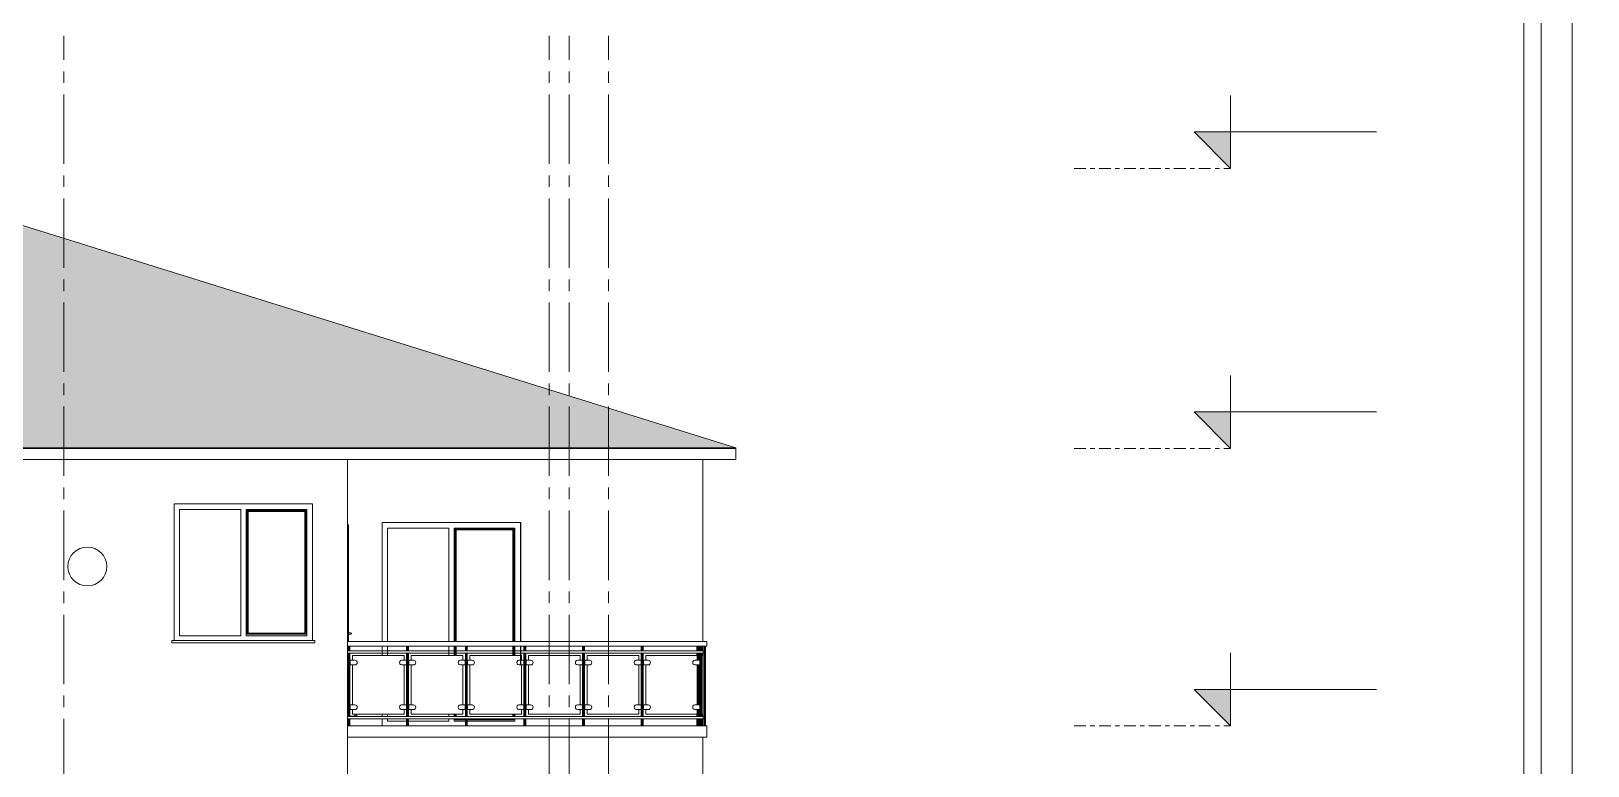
# Model space of a CAD drawing. Header units: millimetres. Extents: x 1373 to 40779, y 1939 to 6439.
# Drawn here: x 28348 to 30032, y 4733 to 5527 of the extents above; entities that cross this region are included whole.
import ezdxf

# ---------------------------------------------------------------- set-up
doc = ezdxf.new("R2010")
doc.units = ezdxf.units.MM
doc.linetypes.add('Centre', pattern=[1.34939, 0.635, -0.23813, 0.23813, -0.23813])
doc.linetypes.add('IMPORT-CENTER2', pattern=[112.5, 75, -12.5, 12.5, -12.5])
for name, color, linetype, lineweight in [('A-ANNO-DIMS', 211, 'Continuous', 18), ('A-DETL', 6, 'Continuous', 30), ('A-DOOR', 31, 'Continuous', 18), ('A-DOOR-FRAM', 31, 'Continuous', 18), ('A-FLOR', 192, 'Continuous', 30), ('A-FLOR-HRAL', 11, 'Continuous', 18), ('A-FLOR-LEVL', 51, 'Continuous', 18), ('A-GLAZ', 151, 'Continuous', 18), ('A-ROOF', 132, 'Continuous', 18), ('A-ROOF-PATT', 132, 'Continuous', 18), ('A-WALL', 20, 'Continuous', 9), ('HESAPLAMALAR', 2, 'Continuous', 30), ('S-GRID', 252, 'IMPORT-CENTER2', 5)]:
    doc.layers.add(name, color=color, linetype=linetype, lineweight=lineweight)
doc.layers.add('Çember', color=7, linetype='Continuous')

# ---------------------------------------------------------------- blocks, each defined once
blk = doc.blocks.new('RFFRFR')
at = {"layer": 'A-FLOR-LEVL'}
for points in [[(27079, -1469.4), (27079, -1508.9), (27039.6, -1469.4)], [(27079, -1772.2), (27079, -1811.7), (27039.6, -1772.2)], [(27079, -2072.2), (27079, -2111.7), (27039.6, -2072.2)]]:
    blk.add_hatch(color=256, dxfattribs=at).paths.add_polyline_path(points)
for p, q in [((27079, -1508.9), (27079, -1430)), ((27039.6, -1469.4), (27079, -1508.9)), ((27039.6, -1469.4), (27237, -1469.4)), ((27079, -1811.7), (27079, -1732.7)), ((27039.6, -1772.2), (27079, -1811.7)), ((27039.6, -1772.2), (27237, -1772.2)), ((27079, -2111.7), (27079, -2032.7)), ((27039.6, -2072.2), (27079, -2111.7)), ((27039.6, -2072.2), (27237, -2072.2))]:
    blk.add_line(p, q, dxfattribs=at)
at = {"layer": 'A-FLOR-LEVL', "linetype": 'Centre', "ltscale": 20}
for p, q in [((26909.9, -1508.9), (27079, -1508.9)), ((26909.9, -1811.7), (27079, -1811.7)), ((26909.9, -2111.7), (27079, -2111.7))]:
    blk.add_line(p, q, dxfattribs=at)
blk = doc.blocks.new('IJJJ')
at = {"layer": 'A-GLAZ'}
for p, q in [((28733.7, 4867.2), (28733.7, 4989.8)), ((28733.7, 4989.8), (28800.1, 4989.8)), ((28800.1, 4867.2), (28800.1, 4989.8)), ((28800.1, 4989.8), (28800.1, 4867.2)), ((28805.9, 4867.2), (28805.9, 4989.8)), ((28805.9, 4989.8), (28871.6, 4989.8)), ((28807, 4988.8), (28807, 4867.2)), ((28807, 4988.8), (28870.5, 4988.8)), ((28808, 4987.8), (28807, 4988.8)), ((28808, 4867.2), (28808, 4987.8)), ((28808, 4987.8), (28869.4, 4987.8)), ((28870.5, 4988.8), (28869.4, 4987.8)), ((28869.4, 4987.8), (28869.4, 4867.2)), ((28869.4, 4987.8), (28869.4, 4867.2)), ((28870.5, 4867.2), (28870.5, 4988.8)), ((28871.5, 4867.2), (28871.5, 4989.8)), ((28871.6, 4989.8), (28871.6, 4867.2)), ((28877.6, 4867.2), (28877.6, 4995.8)), ((28733.7, 4852), (28733.7, 4862.1)), ((28800.1, 4852), (28800.1, 4862.1)), ((28800.1, 4862.1), (28800.1, 4852)), ((28805.9, 4852), (28805.9, 4862.1)), ((28807, 4862.1), (28807, 4852)), ((28808, 4852), (28808, 4862.1)), ((28869.4, 4862.1), (28869.4, 4852)), ((28869.4, 4862.1), (28869.4, 4852)), ((28870.5, 4852), (28870.5, 4862.1)), ((28871.5, 4852), (28871.5, 4862.1)), ((28871.6, 4862.1), (28871.6, 4852)), ((28877.6, 4841.8), (28877.6, 4862.1)), ((28733.7, 4785.9), (28733.7, 4788.5)), ((28733.7, 4780.8), (28733.7, 4783.4)), ((28800.1, 4785.9), (28800.1, 4788.5)), ((28800.1, 4788.5), (28800.1, 4785.9)), ((28800.1, 4780.8), (28800.1, 4783.4)), ((28800.1, 4783.4), (28800.1, 4780.8)), ((28805.9, 4785.9), (28805.9, 4788.5)), ((28805.9, 4780.8), (28805.9, 4783.4)), ((28807, 4788.5), (28807, 4785.9)), ((28807, 4782.5), (28808, 4783.6)), ((28807, 4783.4), (28807, 4782.5)), ((28807, 4782.5), (28817.9, 4782.5)), ((28808, 4785.9), (28808, 4788.5)), ((28869.4, 4783.6), (28808, 4783.6)), ((28819.8, 4782.5), (28870.5, 4782.5)), ((28869.4, 4788.5), (28869.4, 4785.9)), ((28869.4, 4788.5), (28869.4, 4785.9)), ((28870.5, 4782.5), (28869.4, 4783.6)), ((28870.5, 4785.9), (28870.5, 4788.5)), ((28870.5, 4782.5), (28870.5, 4783.4)), ((28871.5, 4785.9), (28871.5, 4788.5)), ((28871.5, 4780.8), (28871.5, 4783.4)), ((28871.6, 4788.5), (28871.6, 4785.9)), ((28871.6, 4783.4), (28871.6, 4780.8)), ((28800.1, 4780.8), (28733.7, 4780.8)), ((28817.9, 4780.8), (28805.9, 4780.8)), ((28871.6, 4780.8), (28819.8, 4780.8))]:
    blk.add_line(p, q, dxfattribs=at)
at = {"layer": 'A-WALL'}
for p, q in [((28727.9, 4995.8), (28877.8, 4995.8)), ((28727.9, 4867.2), (28727.9, 4995.8)), ((28877.8, 4995.8), (28877.8, 4867.2)), ((28727.9, 4852), (28727.9, 4862.1)), ((28877.8, 4862.1), (28877.8, 4841.8)), ((28727.9, 4785.9), (28727.9, 4788.5)), ((28727.9, 4775.8), (28727.9, 4783.4))]:
    blk.add_line(p, q, dxfattribs=at)

msp = doc.modelspace()

# ---------------------------------------------------------------- hatches: boundary and pattern name
at = {"layer": 'A-ROOF-PATT'}
h = msp.add_hatch(dxfattribs=at)
h.set_pattern_fill('FP_78', color=256, style=0, pattern_type=2)
h.set_pattern_definition([(0, (28490.086, 5355.919), (63.448, 9.419), [15.226, -12.688, 17.763, -7.613, -32.989]), (0, (28490.086, 5355.919), (63.448, 9.419), [-53.29, 22.838, -10.15]), (0, (28505.259, 5356.311), (63.448, 9.419), [12.688, -48.214, 10.15, -15.226]), (0, (28535.842, 5355.33), (63.448, 9.419), [7.613, -78.666]), (97.621, (28490.086, 5355.919), (-22.82974, 9.41852), [9.107, -28.904]), (97.621, (28505.312, 5355.919), (-22.82974, 9.41852), [8.909, -29.102]), (97.621, (28518, 5355.919), (-22.82974, 9.41852), [8.315, -29.696]), (97.621, (28535.842, 5355.33), (-22.82974, 9.41852), [9.107, -28.904]), (97.621, (28543.455, 5355.33), (-22.82974, 9.41852), [9.107, -28.904]), (97.621, (28566.214, 5355.919), (-22.82974, 9.41852), [8.711, -29.3])])
h.paths.add_polyline_path([(29110.3, 5076.4), (28140.7, 5378.6), (27210.7, 5076.4), (29079.3, 5076.4)])

# ---------------------------------------------------------------- linework, layer by layer
at = {"layer": 'A-ANNO-DIMS', "lineweight": 18, "ltscale": 2}
for points in [[(26631.3, 1938.6), (30015, 1938.6), (30015, 6438.6), (26631.3, 6438.6)], [(30015, 1938.6), (33398.7, 1938.6), (33398.7, 6438.6), (30015, 6438.6)], [(26665.1, 1972.4), (29981.3, 1969.9), (29981.3, 6402.4), (26665.1, 6404.9)], [(26683.8, 1991.1), (29962.5, 1988.7), (29962.5, 6383.7), (26683.8, 6386.1)]]:
    msp.add_lwpolyline(points, close=True, dxfattribs=at)
at = {"layer": 'A-DOOR'}
for p, q in [((28691.6, 4875.8), (28691.6, 4877)), ((28693.1, 4876.5), (28691.6, 4876.5)), ((28691.6, 4874.5), (28691.6, 4875.8)), ((28691.6, 4875.1), (28693.1, 4875.1)), ((28693.2, 4876.5), (28693.1, 4876.5)), ((28693.1, 4876.5), (28693.1, 4876.5)), ((28693.1, 4876.5), (28693.1, 4876.5)), ((28693.1, 4876.5), (28693.1, 4876.5)), ((28693.1, 4875.1), (28693.1, 4875.1)), ((28693.1, 4875.1), (28693.1, 4875.1)), ((28693.1, 4875.1), (28693.2, 4875.1)), ((28693.3, 4876.5), (28693.2, 4876.5)), ((28693.2, 4876.5), (28693.2, 4876.5)), ((28693.2, 4875.1), (28693.2, 4875.1)), ((28693.2, 4875.1), (28693.3, 4875.1)), ((28693.4, 4876.5), (28693.3, 4876.5)), ((28693.3, 4876.5), (28693.3, 4876.5)), ((28693.3, 4876.5), (28693.3, 4876.5)), ((28693.3, 4875.1), (28693.3, 4875.1)), ((28693.3, 4875.1), (28693.3, 4875.1)), ((28693.3, 4875.1), (28693.4, 4875.1)), ((28693.5, 4876.5), (28693.4, 4876.5)), ((28693.4, 4876.5), (28693.4, 4876.5)), ((28693.4, 4875.1), (28693.4, 4875.1)), ((28693.4, 4875.1), (28693.4, 4875.1)), ((28693.4, 4875.1), (28693.5, 4875.1)), ((28693.6, 4876.5), (28693.5, 4876.5)), ((28693.5, 4876.5), (28693.5, 4876.5)), ((28693.5, 4876.5), (28693.5, 4876.5)), ((28693.5, 4875.1), (28693.5, 4875.1)), ((28693.5, 4875.1), (28693.6, 4875.1)), ((28693.7, 4876.5), (28693.6, 4876.5)), ((28693.6, 4876.5), (28693.6, 4876.5)), ((28693.6, 4876.5), (28693.6, 4876.5)), ((28693.6, 4875.1), (28693.6, 4875.1)), ((28693.6, 4875.1), (28693.6, 4875.1)), ((28693.6, 4875.1), (28693.7, 4875.1)), ((28693.8, 4876.5), (28693.7, 4876.5)), ((28693.7, 4876.5), (28693.7, 4876.5)), ((28693.7, 4876.5), (28693.7, 4876.5)), ((28693.7, 4875.1), (28693.7, 4875.1)), ((28693.7, 4875.1), (28693.7, 4875.1)), ((28693.7, 4875.1), (28693.7, 4875.1)), ((28693.7, 4875.1), (28693.8, 4875.1)), ((28693.9, 4876.5), (28693.8, 4876.5)), ((28693.8, 4876.5), (28693.8, 4876.5)), ((28693.8, 4876.5), (28693.8, 4876.5)), ((28693.8, 4876.5), (28693.8, 4876.5)), ((28693.8, 4875.1), (28693.8, 4875.1)), ((28693.8, 4875.1), (28693.8, 4875.1)), ((28693.8, 4875.1), (28693.9, 4875.1)), ((28694, 4876.5), (28693.9, 4876.5)), ((28693.9, 4876.5), (28693.9, 4876.5)), ((28693.9, 4876.5), (28693.9, 4876.5)), ((28693.9, 4876.5), (28693.9, 4876.5)), ((28693.9, 4876.5), (28693.9, 4876.5)), ((28693.9, 4875.1), (28693.9, 4875.1)), ((28693.9, 4875.1), (28693.9, 4875.1)), ((28693.9, 4875.1), (28693.9, 4875.1)), ((28693.9, 4875.1), (28693.9, 4875.1)), ((28693.9, 4875.1), (28694, 4875.1)), ((28694.1, 4876.5), (28694, 4876.5)), ((28694, 4876.5), (28694, 4876.5)), ((28694, 4876.5), (28694, 4876.5)), ((28694, 4876.5), (28694, 4876.5)), ((28694, 4876.5), (28694, 4876.5)), ((28694, 4876.5), (28694, 4876.5)), ((28694, 4876.5), (28694, 4876.5)), ((28694, 4876.5), (28694, 4876.5)), ((28694, 4875.1), (28694, 4875.1)), ((28694, 4875.1), (28694, 4875.1)), ((28694, 4875.1), (28694, 4875.1)), ((28694, 4875.1), (28694, 4875.1)), ((28694, 4875.1), (28694, 4875.1)), ((28694, 4875.1), (28694, 4875.1)), ((28694, 4875.1), (28694, 4875.1)), ((28694, 4875.1), (28694, 4875.1)), ((28694, 4875.1), (28694.1, 4875.1)), ((28694.1, 4876.5), (28694.1, 4876.5)), ((28694.1, 4876.5), (28694.1, 4876.5)), ((28694.1, 4876.5), (28694.1, 4876.5)), ((28694.1, 4875.1), (28694.1, 4875.1)), ((28694.1, 4875.1), (28694.1, 4875.1)), ((28698.5, 4786.3), (28693, 4786.3)), ((28700.5, 4787.3), (28698.5, 4787.3)), ((28698.5, 4787.3), (28698.5, 4785.9)), ((28700.5, 4787.3), (28700.5, 4785.9))]:
    msp.add_line(p, q, dxfattribs=at)
for start, end in [(60, 105), (255, 300), (0, 30), (330, 0)]:
    msp.add_arc((28694.1, 4875.8), 0.7, start, end, dxfattribs=at)
at = {"layer": 'A-DOOR-FRAM'}
for q in [(28690.5, 4993.3), (28691.5, 4867.2)]:
    msp.add_line((28691.5, 4993.3), q, dxfattribs=at)
at = {"layer": 'A-FLOR', "color": 1, "lineweight": 20}
for p, q in [((27210.7, 5075.8), (29110.3, 5075.8)), ((29110.3, 5075.8), (29110.3, 5063.8)), ((28690.5, 4775.8), (29079, 4775.8)), ((29079, 4775.8), (29079, 4763.8)), ((29079, 4763.8), (28690.5, 4763.8))]:
    msp.add_line(p, q, dxfattribs=at)
at = {"layer": 'A-FLOR-HRAL'}
for p, q in [((28690.5, 4867.2), (29079, 4867.2)), ((29079, 4867.2), (29079, 4862.1)), ((28690.5, 4862.1), (29079, 4862.1)), ((28690.5, 4775.8), (28690.5, 4862.1)), ((28690.5, 4857), (29077.7, 4857)), ((28690.5, 4854.5), (29077.7, 4854.5)), ((28691, 4857), (28691, 4862.1)), ((28691, 4785.9), (28691, 4854.5)), ((28691.1, 4857), (28691.1, 4862.1)), ((28691.1, 4785.9), (28691.1, 4854.5)), ((28693, 4862.1), (28693, 4857)), ((28693, 4854.5), (28693, 4785.9)), ((28751.6, 4852), (28695.8, 4852)), ((28695.8, 4852), (28695.8, 4846.9)), ((28695.8, 4846.9), (28695.8, 4852)), ((28695.8, 4852), (28695.8, 4852)), ((28751.6, 4846.9), (28751.6, 4852)), ((28754.4, 4857), (28754.4, 4862.1)), ((28754.4, 4785.9), (28754.4, 4854.5)), ((28754.5, 4857), (28754.5, 4862.1)), ((28754.5, 4785.9), (28754.5, 4854.5)), ((28756.4, 4862.1), (28756.4, 4857)), ((28756.4, 4854.5), (28756.4, 4785.9)), ((28815.1, 4852), (28759.2, 4852)), ((28759.2, 4852), (28759.2, 4846.9)), ((28759.2, 4846.9), (28759.2, 4852)), ((28759.2, 4852), (28759.2, 4852)), ((28815.1, 4846.9), (28815.1, 4852)), ((28817.9, 4857), (28817.9, 4862.1)), ((28817.9, 4857), (28817.9, 4862.1)), ((28817.9, 4785.9), (28817.9, 4854.5)), ((28817.9, 4785.9), (28817.9, 4854.5)), ((28819.8, 4862.1), (28819.8, 4857)), ((28819.8, 4854.5), (28819.8, 4785.9)), ((28878.5, 4852), (28822.7, 4852)), ((28822.7, 4852), (28822.7, 4846.9)), ((28822.7, 4846.9), (28822.7, 4852)), ((28822.7, 4852), (28822.7, 4852)), ((28878.5, 4846.9), (28878.5, 4852)), ((28881.3, 4857), (28881.3, 4862.1)), ((28881.3, 4785.9), (28881.3, 4854.5)), ((28881.4, 4857), (28881.4, 4862.1)), ((28881.4, 4785.9), (28881.4, 4854.5)), ((28883.3, 4862.1), (28883.3, 4857)), ((28883.3, 4854.5), (28883.3, 4785.9)), ((28942, 4852), (28886.1, 4852)), ((28886.1, 4852), (28886.1, 4846.9)), ((28886.1, 4846.9), (28886.1, 4852)), ((28886.1, 4852), (28886.1, 4852)), ((28942, 4846.9), (28942, 4852)), ((28944.7, 4857), (28944.7, 4862.1)), ((28944.7, 4785.9), (28944.7, 4854.5)), ((28944.8, 4857), (28944.8, 4862.1)), ((28944.8, 4785.9), (28944.8, 4854.5)), ((28946.7, 4862.1), (28946.7, 4857)), ((28946.7, 4854.5), (28946.7, 4785.9)), ((28949.5, 4846.9), (28949.5, 4852)), ((28949.5, 4852), (28949.6, 4852)), ((29005.4, 4852), (28949.6, 4852)), ((28949.6, 4852), (28949.6, 4846.9)), ((29005.4, 4846.9), (29005.4, 4852)), ((29008.2, 4857), (29008.2, 4862.1)), ((29008.2, 4785.9), (29008.2, 4854.5)), ((29008.3, 4857), (29008.3, 4862.1)), ((29008.3, 4785.9), (29008.3, 4854.5)), ((29010.2, 4862.1), (29010.2, 4857)), ((29010.2, 4854.5), (29010.2, 4785.9)), ((29068.8, 4852), (29013, 4852)), ((29013, 4852), (29013, 4846.9)), ((29013, 4846.9), (29013, 4852)), ((29013, 4852), (29013, 4852)), ((29068.3, 4857), (29068.3, 4862.1)), ((29068.3, 4852), (29068.3, 4854.5)), ((29068.8, 4846.9), (29068.8, 4852)), ((29069.5, 4857), (29069.5, 4862.1)), ((29069.5, 4846.9), (29069.5, 4854.5)), ((29069.6, 4857), (29069.6, 4862.1)), ((29069.6, 4846.9), (29069.6, 4854.5)), ((29070.6, 4852), (29070.6, 4846.9)), ((29071.6, 4852), (29070.6, 4852)), ((29071.5, 4857), (29071.5, 4862.1)), ((29071.5, 4852), (29071.5, 4854.5)), ((29071.6, 4857), (29071.6, 4862.1)), ((29071.6, 4785.9), (29071.6, 4854.5)), ((29071.7, 4857), (29071.7, 4862.1)), ((29071.7, 4785.9), (29071.7, 4854.5)), ((29073.6, 4862.1), (29073.6, 4857)), ((29073.6, 4854.5), (29073.6, 4785.9)), ((29075, 4852), (29073.6, 4852)), ((29074.2, 4857), (29074.2, 4862.1)), ((29074.2, 4852), (29074.2, 4854.5)), ((29075, 4857), (29075, 4862.1)), ((29075, 4785.9), (29075, 4854.5)), ((29075.1, 4862.1), (29075.1, 4775.8)), ((29076.4, 4775.8), (29076.4, 4862.1)), ((29077.6, 4775.8), (29077.6, 4862.1)), ((29077.7, 4857), (29077.7, 4854.5)), ((28693.2, 4841.8), (28693.2, 4846.9)), ((28693.2, 4846.9), (28693.3, 4846.9)), ((28693.2, 4841.8), (28693.3, 4841.8)), ((28698.4, 4846.9), (28693.3, 4846.9)), ((28693.3, 4846.9), (28693.3, 4841.8)), ((28693.3, 4841.8), (28698.4, 4841.8)), ((28695.8, 4841.8), (28695.8, 4798.6)), ((28695.8, 4798.6), (28695.8, 4841.8)), ((28749.1, 4846.9), (28749, 4846.9)), ((28749, 4841.8), (28749.1, 4841.8)), ((28754.2, 4846.9), (28749.1, 4846.9)), ((28749.1, 4841.8), (28754.2, 4841.8)), ((28751.6, 4798.6), (28751.6, 4841.8)), ((28754.2, 4841.8), (28754.2, 4846.9)), ((28761.8, 4846.9), (28756.7, 4846.9)), ((28756.7, 4846.9), (28756.7, 4841.8)), ((28756.7, 4841.8), (28756.7, 4846.9)), ((28756.7, 4846.9), (28756.7, 4846.9)), ((28756.7, 4841.8), (28761.8, 4841.8)), ((28756.7, 4841.8), (28756.7, 4841.8)), ((28759.2, 4841.8), (28759.2, 4798.6)), ((28759.2, 4798.6), (28759.2, 4841.8)), ((28812.6, 4846.9), (28812.5, 4846.9)), ((28812.5, 4841.8), (28812.6, 4841.8)), ((28817.6, 4846.9), (28812.6, 4846.9)), ((28812.6, 4841.8), (28817.6, 4841.8)), ((28815.1, 4798.6), (28815.1, 4841.8)), ((28817.6, 4841.8), (28817.6, 4846.9)), ((28820.1, 4841.8), (28820.1, 4846.9)), ((28820.1, 4846.9), (28820.2, 4846.9)), ((28820.1, 4841.8), (28820.2, 4841.8)), ((28825.2, 4846.9), (28820.2, 4846.9)), ((28820.2, 4846.9), (28820.2, 4841.8)), ((28820.2, 4841.8), (28825.2, 4841.8)), ((28822.7, 4841.8), (28822.7, 4798.6)), ((28822.7, 4798.6), (28822.7, 4841.8)), ((28876, 4846.9), (28875.9, 4846.9)), ((28875.9, 4841.8), (28876, 4841.8)), ((28881.1, 4846.9), (28876, 4846.9)), ((28876, 4841.8), (28881.1, 4841.8)), ((28878.5, 4798.6), (28878.5, 4841.8)), ((28881.1, 4841.8), (28881.1, 4846.9)), ((28883.5, 4841.8), (28883.5, 4846.9)), ((28883.5, 4846.9), (28883.6, 4846.9)), ((28883.5, 4841.8), (28883.6, 4841.8)), ((28888.7, 4846.9), (28883.6, 4846.9)), ((28883.6, 4846.9), (28883.6, 4841.8)), ((28883.6, 4841.8), (28888.7, 4841.8)), ((28886.1, 4841.8), (28886.1, 4798.6)), ((28886.1, 4798.6), (28886.1, 4841.8)), ((28939.4, 4846.9), (28939.4, 4846.9)), ((28944.5, 4846.9), (28939.4, 4846.9)), ((28939.4, 4841.8), (28939.4, 4841.8)), ((28939.4, 4841.8), (28944.5, 4841.8)), ((28942, 4798.6), (28942, 4841.8)), ((28944.5, 4841.8), (28944.5, 4846.9)), ((28947, 4841.8), (28947, 4846.9)), ((28947, 4846.9), (28947.1, 4846.9)), ((28947, 4841.8), (28947.1, 4841.8)), ((28952.1, 4846.9), (28947.1, 4846.9)), ((28947.1, 4846.9), (28947.1, 4841.8)), ((28947.1, 4841.8), (28952.1, 4841.8)), ((28949.5, 4798.6), (28949.5, 4841.8)), ((28949.6, 4841.8), (28949.6, 4798.6)), ((29002.9, 4846.9), (29002.8, 4846.9)), ((29002.8, 4841.8), (29002.9, 4841.8)), ((29008, 4846.9), (29002.9, 4846.9)), ((29002.9, 4841.8), (29008, 4841.8)), ((29005.4, 4798.6), (29005.4, 4841.8)), ((29008, 4841.8), (29008, 4846.9)), ((29010.4, 4841.8), (29010.4, 4846.9)), ((29010.4, 4846.9), (29010.5, 4846.9)), ((29010.4, 4841.8), (29010.5, 4841.8)), ((29015.6, 4846.9), (29010.5, 4846.9)), ((29010.5, 4846.9), (29010.5, 4841.8)), ((29010.5, 4841.8), (29015.6, 4841.8)), ((29013, 4841.8), (29013, 4798.6)), ((29013, 4798.6), (29013, 4841.8)), ((29066.3, 4846.9), (29066.2, 4846.9)), ((29066.2, 4841.8), (29066.3, 4841.8)), ((29071.4, 4846.9), (29066.3, 4846.9)), ((29066.3, 4841.8), (29071.4, 4841.8)), ((29068.8, 4798.6), (29068.8, 4841.8)), ((29069.5, 4798.6), (29069.5, 4841.8)), ((29069.6, 4798.6), (29069.6, 4841.8)), ((29070.6, 4841.8), (29070.6, 4798.6)), ((29071.4, 4841.8), (29071.4, 4846.9)), ((28693.2, 4793.5), (28693.2, 4798.6)), ((28693.2, 4798.6), (28693.3, 4798.6)), ((28698.4, 4798.6), (28693.3, 4798.6)), ((28693.3, 4798.6), (28693.3, 4793.5)), ((28749.1, 4798.6), (28749, 4798.6)), ((28754.2, 4798.6), (28749.1, 4798.6)), ((28754.2, 4793.5), (28754.2, 4798.6)), ((28761.8, 4798.6), (28756.7, 4798.6)), ((28756.7, 4798.6), (28756.7, 4793.5)), ((28756.7, 4793.5), (28756.7, 4798.6)), ((28756.7, 4798.6), (28756.7, 4798.6)), ((28812.6, 4798.6), (28812.5, 4798.6)), ((28817.6, 4798.6), (28812.6, 4798.6)), ((28817.6, 4793.5), (28817.6, 4798.6)), ((28820.1, 4793.5), (28820.1, 4798.6)), ((28820.1, 4798.6), (28820.2, 4798.6)), ((28825.2, 4798.6), (28820.2, 4798.6)), ((28820.2, 4798.6), (28820.2, 4793.5)), ((28876, 4798.6), (28875.9, 4798.6)), ((28881.1, 4798.6), (28876, 4798.6)), ((28881.1, 4793.5), (28881.1, 4798.6)), ((28883.5, 4793.5), (28883.5, 4798.6)), ((28883.5, 4798.6), (28883.6, 4798.6)), ((28888.7, 4798.6), (28883.6, 4798.6)), ((28883.6, 4798.6), (28883.6, 4793.5)), ((28939.4, 4798.6), (28939.4, 4798.6)), ((28944.5, 4798.6), (28939.4, 4798.6)), ((28944.5, 4793.5), (28944.5, 4798.6)), ((28947, 4793.5), (28947, 4798.6)), ((28947, 4798.6), (28947.1, 4798.6)), ((28952.1, 4798.6), (28947.1, 4798.6)), ((28947.1, 4798.6), (28947.1, 4793.5)), ((29002.9, 4798.6), (29002.8, 4798.6)), ((29008, 4798.6), (29002.9, 4798.6)), ((29008, 4793.5), (29008, 4798.6)), ((29010.4, 4793.5), (29010.4, 4798.6)), ((29010.4, 4798.6), (29010.5, 4798.6)), ((29015.6, 4798.6), (29010.5, 4798.6)), ((29010.5, 4798.6), (29010.5, 4793.5)), ((29066.3, 4798.6), (29066.2, 4798.6)), ((29071.4, 4798.6), (29066.3, 4798.6)), ((29071.4, 4793.5), (29071.4, 4798.6)), ((28690.5, 4785.9), (29077.7, 4785.9)), ((28690.5, 4783.4), (29077.7, 4783.4)), ((28691, 4775.8), (28691, 4783.4)), ((28691.1, 4775.8), (28691.1, 4783.4)), ((28693, 4783.4), (28693, 4775.8)), ((28693.2, 4793.5), (28693.3, 4793.5)), ((28693.3, 4793.5), (28698.4, 4793.5)), ((28695.8, 4793.5), (28695.8, 4788.5)), ((28695.8, 4788.5), (28695.8, 4793.5)), ((28695.8, 4788.5), (28751.6, 4788.5)), ((28695.8, 4788.5), (28695.8, 4788.5)), ((28749, 4793.5), (28749.1, 4793.5)), ((28749.1, 4793.5), (28754.2, 4793.5)), ((28751.6, 4788.5), (28751.6, 4793.5)), ((28754.4, 4775.8), (28754.4, 4783.4)), ((28754.5, 4775.8), (28754.5, 4783.4)), ((28756.4, 4783.4), (28756.4, 4775.8)), ((28756.7, 4793.5), (28761.8, 4793.5)), ((28756.7, 4793.5), (28756.7, 4793.5)), ((28759.2, 4793.5), (28759.2, 4788.5)), ((28759.2, 4788.5), (28759.2, 4793.5)), ((28759.2, 4788.5), (28815.1, 4788.5)), ((28759.2, 4788.5), (28759.2, 4788.5)), ((28812.5, 4793.5), (28812.6, 4793.5)), ((28812.6, 4793.5), (28817.6, 4793.5)), ((28815.1, 4788.5), (28815.1, 4793.5)), ((28817.9, 4775.8), (28817.9, 4783.4)), ((28817.9, 4775.8), (28817.9, 4783.4)), ((28819.8, 4783.4), (28819.8, 4775.8)), ((28820.1, 4793.5), (28820.2, 4793.5)), ((28820.2, 4793.5), (28825.2, 4793.5)), ((28822.7, 4793.5), (28822.7, 4788.5)), ((28822.7, 4788.5), (28822.7, 4793.5)), ((28822.7, 4788.5), (28878.5, 4788.5)), ((28822.7, 4788.5), (28822.7, 4788.5)), ((28875.9, 4793.5), (28876, 4793.5)), ((28876, 4793.5), (28881.1, 4793.5)), ((28878.5, 4788.5), (28878.5, 4793.5)), ((28881.3, 4775.8), (28881.3, 4783.4)), ((28881.4, 4775.8), (28881.4, 4783.4)), ((28883.3, 4783.4), (28883.3, 4775.8)), ((28883.5, 4793.5), (28883.6, 4793.5)), ((28883.6, 4793.5), (28888.7, 4793.5)), ((28886.1, 4793.5), (28886.1, 4788.5)), ((28886.1, 4788.5), (28886.1, 4793.5)), ((28886.1, 4788.5), (28942, 4788.5)), ((28886.1, 4788.5), (28886.1, 4788.5)), ((28939.4, 4793.5), (28939.4, 4793.5)), ((28939.4, 4793.5), (28944.5, 4793.5)), ((28942, 4788.5), (28942, 4793.5)), ((28944.7, 4775.8), (28944.7, 4783.4)), ((28944.8, 4775.8), (28944.8, 4783.4)), ((28946.7, 4783.4), (28946.7, 4775.8)), ((28947, 4793.5), (28947.1, 4793.5)), ((28947.1, 4793.5), (28952.1, 4793.5)), ((28949.5, 4788.5), (28949.5, 4793.5)), ((28949.5, 4788.5), (28949.6, 4788.5)), ((28949.6, 4793.5), (28949.6, 4788.5)), ((28949.6, 4788.5), (29005.4, 4788.5)), ((29002.8, 4793.5), (29002.9, 4793.5)), ((29002.9, 4793.5), (29008, 4793.5)), ((29005.4, 4788.5), (29005.4, 4793.5)), ((29008.2, 4775.8), (29008.2, 4783.4)), ((29008.3, 4775.8), (29008.3, 4783.4)), ((29010.2, 4783.4), (29010.2, 4775.8)), ((29010.4, 4793.5), (29010.5, 4793.5)), ((29010.5, 4793.5), (29015.6, 4793.5)), ((29013, 4793.5), (29013, 4788.5)), ((29013, 4788.5), (29013, 4793.5)), ((29013, 4788.5), (29068.8, 4788.5)), ((29013, 4788.5), (29013, 4788.5)), ((29066.2, 4793.5), (29066.3, 4793.5)), ((29066.3, 4793.5), (29071.4, 4793.5)), ((29068.3, 4785.9), (29068.3, 4788.5)), ((29068.3, 4775.8), (29068.3, 4783.4)), ((29068.8, 4788.5), (29068.8, 4793.5)), ((29069.5, 4785.9), (29069.5, 4793.5)), ((29069.5, 4775.8), (29069.5, 4783.4)), ((29069.6, 4785.9), (29069.6, 4793.5)), ((29069.6, 4775.8), (29069.6, 4783.4)), ((29070.6, 4793.5), (29070.6, 4788.5)), ((29070.6, 4788.5), (29071.6, 4788.5)), ((29071.5, 4785.9), (29071.5, 4788.5)), ((29071.5, 4775.8), (29071.5, 4783.4)), ((29071.6, 4775.8), (29071.6, 4783.4)), ((29071.7, 4775.8), (29071.7, 4783.4)), ((29073.6, 4788.5), (29075, 4788.5)), ((29073.6, 4783.4), (29073.6, 4775.8)), ((29074.2, 4785.9), (29074.2, 4788.5)), ((29074.2, 4775.8), (29074.2, 4783.4)), ((29075, 4775.8), (29075, 4783.4)), ((29077.7, 4785.9), (29077.7, 4783.4))]:
    msp.add_line(p, q, dxfattribs=at)
at = {"layer": 'A-FLOR-HRAL', "linetype": 'Continuous'}
for p, q in [((28691, 4857), (28691, 4859.6)), ((28692, 4857), (28692, 4862.1)), ((28692, 4785.9), (28692, 4854.5)), ((28755.5, 4857), (28755.5, 4862.1)), ((28755.5, 4785.9), (28755.5, 4854.5)), ((28818.9, 4857), (28818.9, 4862.1)), ((28818.9, 4785.9), (28818.9, 4854.5)), ((28882.3, 4857), (28882.3, 4862.1)), ((28882.3, 4785.9), (28882.3, 4854.5)), ((28945.8, 4857), (28945.8, 4862.1)), ((28945.8, 4785.9), (28945.8, 4854.5)), ((29009.2, 4857), (29009.2, 4862.1)), ((29009.2, 4785.9), (29009.2, 4854.5)), ((29068.3, 4857), (29068.3, 4861.9)), ((29068.3, 4852), (29068.3, 4854.4)), ((29069.5, 4857), (29069.5, 4859.6)), ((29070.5, 4857), (29070.5, 4862.1)), ((29070.5, 4846.9), (29070.5, 4854.5)), ((29072.7, 4857), (29072.7, 4862.1)), ((29072.7, 4785.9), (29072.7, 4854.5)), ((28693.3, 4841.8), (28693.3, 4844.3)), ((28756.7, 4841.8), (28756.7, 4844.3)), ((28820.1, 4841.8), (28820.1, 4844.4)), ((28883.6, 4841.8), (28883.6, 4844.4)), ((28947, 4841.8), (28947, 4844.4)), ((29010.5, 4841.8), (29010.5, 4844.4)), ((29070.5, 4798.6), (29070.5, 4841.8)), ((28692, 4775.8), (28692, 4783.4)), ((28754.5, 4785.9), (28754.5, 4789.8)), ((28755.5, 4775.8), (28755.5, 4783.4)), ((28817.9, 4785.9), (28817.9, 4786)), ((28818.9, 4775.8), (28818.9, 4783.4)), ((28820.1, 4793.5), (28820.1, 4796.1)), ((28881.3, 4785.9), (28881.3, 4786)), ((28882.3, 4775.8), (28882.3, 4783.4)), ((28883.6, 4793.5), (28883.6, 4796.1)), ((28944.8, 4785.9), (28944.8, 4786)), ((28945.8, 4775.8), (28945.8, 4783.4)), ((28947, 4793.5), (28947, 4796.1)), ((29009.2, 4775.8), (29009.2, 4783.4)), ((29010.5, 4793.5), (29010.5, 4796.1)), ((29069.5, 4785.9), (29069.5, 4786)), ((29070.5, 4785.9), (29070.5, 4793.5)), ((29070.5, 4775.8), (29070.5, 4783.4)), ((29071.7, 4785.9), (29071.7, 4786)), ((29072.7, 4775.8), (29072.7, 4783.4)), ((28817.9, 4775.8), (28817.9, 4779.6)), ((28881.3, 4775.8), (28881.3, 4779.6)), ((28944.8, 4775.8), (28944.8, 4779.6)), ((29008.2, 4775.8), (29008.2, 4779.6)), ((29069.5, 4775.8), (29069.5, 4779.6))]:
    msp.add_line(p, q, dxfattribs=at)
at = {"layer": 'A-FLOR-HRAL'}
for centre, ratio, start_param, end_param in [((28698.4, 4844.3), 0.999054, 3.141593, 6.283185), ((28749.1, 4844.3), 0.999054, 0, 3.141593), ((28761.8, 4844.3), 0.999054, 3.141593, 6.283185), ((28812.6, 4844.3), 0.999054, 0, 3.141593), ((28825.2, 4844.3), 0.999054, 3.141593, 6.283185), ((28876, 4844.3), 0.999054, 0, 3.141593), ((28888.7, 4844.3), 0.999054, 3.141593, 6.283185), ((28939.4, 4844.3), 0.999054, 0, 3.141593), ((28952.1, 4844.3), 0.999054, 3.141593, 6.283185), ((29002.9, 4844.3), 0.999054, 0, 3.141593), ((29015.6, 4844.3), 0.999054, 3.141593, 6.283185), ((29066.3, 4844.3), 0.999054, 0, 3.141593), ((29075.1, 4844.3), 0.043477, 0.851761, 2.289831), ((28698.4, 4796.1), 0.999054, 3.141593, 6.283185), ((28749.1, 4796.1), 0.999054, 0, 3.141593), ((28761.8, 4796.1), 0.999054, 3.141593, 6.283185), ((28812.6, 4796.1), 0.999054, 0, 3.141593), ((28825.2, 4796.1), 0.999054, 3.141593, 6.283185), ((28876, 4796.1), 0.999054, 0, 3.141593), ((28888.7, 4796.1), 0.999054, 3.141593, 6.283185), ((28939.4, 4796.1), 0.999054, 0, 3.141593), ((28952.1, 4796.1), 0.999054, 3.141593, 6.283185), ((29002.9, 4796.1), 0.999054, 0, 3.141593), ((29015.6, 4796.1), 0.999054, 3.141593, 6.283185), ((29066.3, 4796.1), 0.999054, 0, 3.141593), ((29075.1, 4796.1), 0.043477, 0.851761, 2.289831)]:
    msp.add_ellipse(centre, major_axis=(0, 2.54), ratio=ratio, start_param=start_param, end_param=end_param, dxfattribs=at)
at = {"layer": 'A-GLAZ'}
for p, q in [((28508.6, 4873.3), (28508.6, 5009.8)), ((28508.6, 5009.8), (28575, 5009.8)), ((28575, 4873.3), (28575, 5009.8)), ((28575, 5009.8), (28575, 4873.3)), ((28580.8, 4873.3), (28580.8, 5009.8)), ((28580.8, 5009.8), (28646.5, 5009.8)), ((28581.9, 5008.8), (28581.9, 4875)), ((28581.9, 5008.8), (28645.4, 5008.8)), ((28582.9, 5007.8), (28581.9, 5008.8)), ((28582.9, 4876.1), (28582.9, 5007.8)), ((28582.9, 5007.8), (28644.3, 5007.8)), ((28645.4, 5008.8), (28644.3, 5007.8)), ((28644.3, 5007.8), (28644.3, 4876.1)), ((28644.3, 5007.8), (28644.3, 4876.1)), ((28645.4, 4875), (28645.4, 5008.8)), ((28646.4, 4873.3), (28646.4, 5009.8)), ((28646.5, 5009.8), (28646.5, 4873.3)), ((28652.5, 4868.3), (28652.5, 5015.8)), ((28500.4, 4868.3), (28500.5, 4868.3)), ((28500.4, 4868.3), (28500.4, 4865.8)), ((28500.5, 4865.8), (28500.4, 4865.8)), ((28500.5, 4868.3), (28655.3, 4868.3)), ((28500.5, 4865.8), (28500.5, 4868.3)), ((28655.3, 4865.8), (28500.5, 4865.8)), ((28575, 4873.3), (28508.6, 4873.3)), ((28646.5, 4873.3), (28580.8, 4873.3)), ((28581.9, 4875), (28582.9, 4876.1)), ((28581.9, 4875), (28645.4, 4875)), ((28644.3, 4876.1), (28582.9, 4876.1)), ((28645.4, 4875), (28644.3, 4876.1)), ((28655.3, 4868.3), (28655.3, 4865.8))]:
    msp.add_line(p, q, dxfattribs=at)
at = {"layer": 'A-ROOF'}
for p, q in [((29110.3, 5076.4), (28140.7, 5378.6)), ((27210.7, 5076.4), (29110.3, 5076.4)), ((29110.3, 5075.8), (29110.3, 5076.4)), ((29110.3, 5063.8), (27210.7, 5063.8))]:
    msp.add_line(p, q, dxfattribs=at)
at = {"layer": 'A-WALL'}
for p, q in [((28690.5, 3875.8), (28690.5, 5063.8)), ((29074.7, 4867.2), (29074.7, 5063.8)), ((28502.9, 5015.8), (28652.7, 5015.8)), ((28502.9, 4868.3), (28502.9, 5015.8)), ((28652.7, 5015.8), (28652.7, 4868.3)), ((29074.7, 4857), (29074.7, 4862.1)), ((29074.7, 4852), (29074.7, 4854.5)), ((29074.7, 4785.9), (29074.7, 4788.5)), ((29074.7, 4775.8), (29074.7, 4783.4)), ((29074.7, 4567.2), (29074.7, 4763.8))]:
    msp.add_line(p, q, dxfattribs=at)
at = {"layer": 'S-GRID', "lineweight": 18}
for p, q in [((28383.5, 3021.1), (28383.5, 5522.1)), ((28908.4, 3021.1), (28908.4, 5522.1)), ((28930.2, 3021.1), (28930.2, 5522.1)), ((28972.6, 3021.1), (28972.6, 5522.1))]:
    msp.add_line(p, q, dxfattribs=at)
at = {"layer": 'Çember', "color": 1, "linetype": 'Continuous', "lineweight": 5}
msp.add_circle((28409.1, 4948.2), 21, dxfattribs=at)

# ---------------------------------------------------------------- block references
at = {"layer": 'A-DETL'}
msp.add_blockref('RFFRFR', (2566.4, 6887.5), dxfattribs=at)
at = {"layer": 'HESAPLAMALAR', "color": 4}
msp.add_blockref('IJJJ', (0, 0), dxfattribs=at)

doc.saveas('drawing.dxf')
